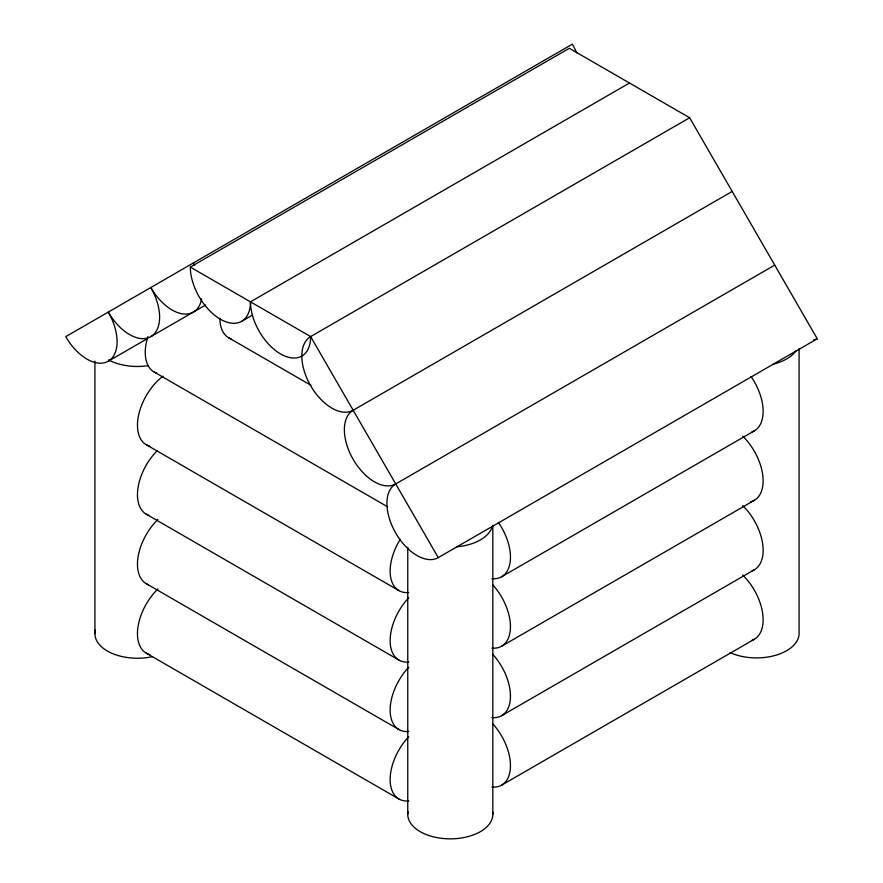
<?xml version="1.0" encoding="UTF-8"?>
<svg xmlns="http://www.w3.org/2000/svg" width="883" height="883" viewBox="0 0 883 883"><rect width="100%" height="100%" fill="white"/><g stroke="black" fill="none" stroke-linecap="round" stroke-linejoin="round"><path stroke-width="1.32" d="M629.491 83.024L250.474 301.843A42.539 24.558 60 0 1 220.397 319.204A42.539 24.558 60 0 1 190.32 267.108L569.325 48.289L689.645 117.748L817.272 338.796L438.255 557.615A42.539 24.558 60 0 1 395.716 533.056A42.539 24.558 60 0 1 395.716 483.939L774.733 265.121M576.698 52.991A42.539 24.558 60 0 0 572.361 44.15L65.728 336.655A42.539 24.558 60 0 0 108.267 361.213L147.604 338.509M108.267 361.213A42.539 24.558 60 0 0 108.267 312.096A42.539 24.558 60 0 0 150.805 336.655L205.64 304.999M241.666 321.313L252.395 315.121M250.474 301.843A42.539 24.558 60 0 0 280.562 353.94A42.539 24.558 60 0 0 310.639 336.578L689.645 117.748M190.32 267.108L310.639 336.578A42.539 24.558 60 0 0 310.639 385.694A42.539 24.558 60 0 0 353.178 410.253L732.195 191.434M501.654 576.731L754.325 430.849M501.654 646.201L754.325 500.319M501.654 715.672L754.325 569.789M501.654 785.142L754.325 639.259M813.53 339.955L817.272 338.796M228.708 337.792L310.948 385.275M154.061 371.964L387.67 506.842M146.28 444.745L398.95 590.628M146.28 514.215L398.95 660.098M146.28 583.685L398.95 729.557M146.28 653.144L398.95 799.027M310.639 336.578L438.255 557.615M799.093 348.465L799.093 633.343A42.539 24.558 0 0 1 775.009 655.473A42.539 24.558 0 0 1 730.02 652.548M492.835 525.275L492.835 814.292M407.758 547.294L407.758 814.292M94.922 361.18L94.922 633.674M492.604 811.731A42.539 24.558 0 0 1 450.297 838.85A42.539 24.558 0 0 1 407.99 811.731M492.317 526.367A42.539 24.558 0 0 1 456.467 546.831M156.401 373.045A42.539 24.558 -60 0 1 147.936 336.6M149.867 446.213A42.539 24.558 -60 0 1 138.322 416.544A42.539 24.558 -60 0 1 163.057 376.147M231.048 338.873A42.539 24.558 -60 0 1 219.9 318.321M148.609 515.297A42.539 24.558 -60 0 1 137.847 488.961A42.539 24.558 -60 0 1 156.953 450.981M408.708 592.526A42.539 24.558 -60 0 1 400.22 539.392M408.708 661.985A42.539 24.558 -60 0 1 390.143 640.616A42.539 24.558 -60 0 1 408.708 597.813M408.708 731.455A42.539 24.558 -60 0 1 390.143 710.087A42.539 24.558 -60 0 1 408.708 667.272M408.708 800.925A42.539 24.558 -60 0 1 390.143 779.557A42.539 24.558 -60 0 1 408.708 736.742M149.867 654.623A42.539 24.558 -60 0 1 137.803 628.266A42.539 24.558 -60 0 1 157.88 588.994M148.609 584.767A42.539 24.558 -60 0 1 137.936 557.824A42.539 24.558 -60 0 1 157.88 519.524M150.805 336.655A42.539 24.558 60 0 0 150.805 287.527A42.539 24.558 60 0 0 180.938 313.564A42.539 24.558 60 0 0 201.633 298.785M193.355 262.968A42.539 24.558 60 0 1 194.547 265.121M395.716 483.939A42.539 24.558 60 0 1 353.178 459.381A42.539 24.558 60 0 1 353.178 410.253M795.859 350.981A42.539 24.558 0 0 1 772.835 364.271M492.802 654.358A42.539 24.558 60 0 1 510.451 696.764A42.539 24.558 60 0 1 491.897 717.559M742.713 505.628A42.539 24.558 60 0 1 762.669 543.928A42.539 24.558 60 0 1 751.985 570.871M492.802 723.828A42.539 24.558 60 0 1 510.451 766.234A42.539 24.558 60 0 1 491.897 787.029M742.713 575.098A42.539 24.558 60 0 1 762.669 613.398A42.539 24.558 60 0 1 751.985 640.341M492.802 584.899A42.539 24.558 60 0 1 510.451 627.294A42.539 24.558 60 0 1 491.897 648.1M742.713 436.169A42.539 24.558 60 0 1 762.791 475.44A42.539 24.558 60 0 1 750.738 501.787M751.014 376.522A42.539 24.558 60 0 1 751.985 431.93M498.343 522.394A42.539 24.558 60 0 1 510.231 561.411A42.539 24.558 60 0 1 491.897 578.63M152.439 656.665A42.539 24.558 0 0 1 95.452 629.833M148.476 365.639A42.539 24.558 0 0 1 108.521 359.911"/></g></svg>
